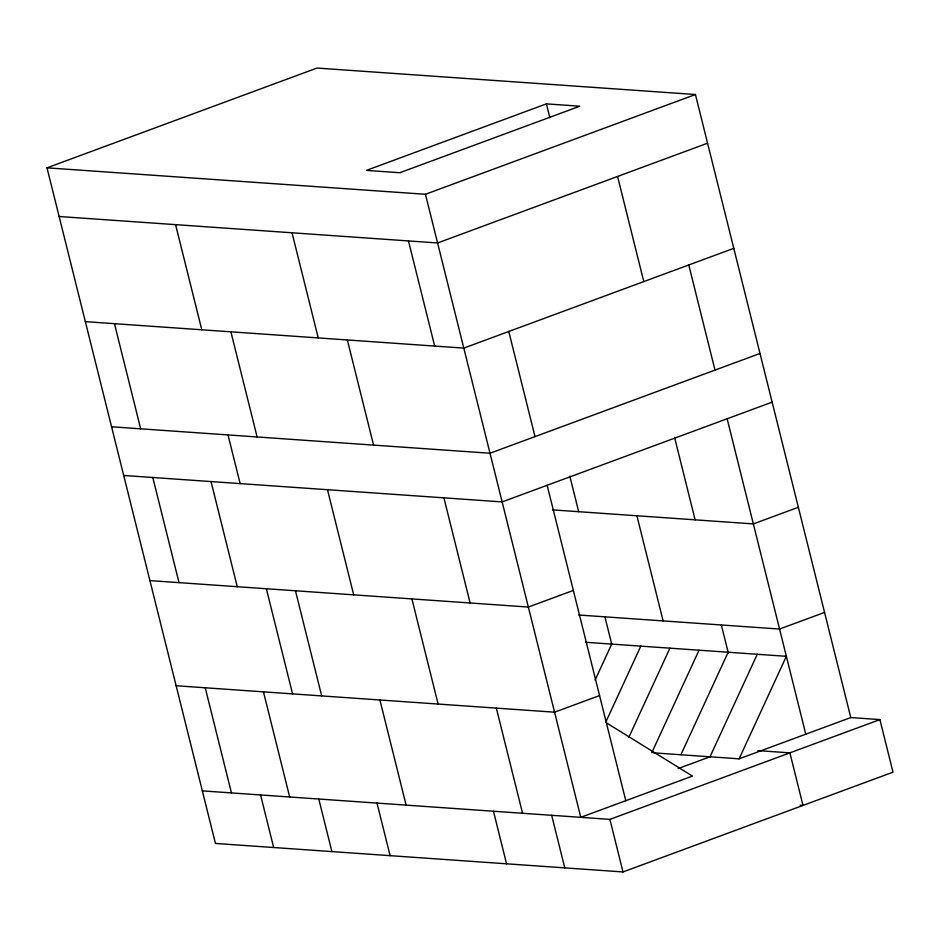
<?xml version="1.0" encoding="UTF-8"?>
<svg xmlns="http://www.w3.org/2000/svg" width="940" height="940" viewBox="0 0 940 940"><rect width="100%" height="100%" fill="white"/><g stroke="black" fill="none" stroke-linecap="round" stroke-linejoin="round"><path stroke-width="1.41" d="M595.138 680.043L611.705 644.1M605.83 722.026L640.81 646.133M628.813 737.371L669.926 648.165M651.784 752.717L699.031 650.21M680.889 754.761L728.148 652.243M710.005 756.794L757.252 654.275M653.241 752.823L739.122 758.827L786.369 656.308L585.503 642.267M47 167.837L317.003 68.056L695.436 94.517L850.782 717.561L879.899 719.593L893 772.163L622.997 871.944L215.448 843.45L47 167.837L425.444 194.286L695.436 94.517M546.399 103.87L366.4 170.387L399.817 172.725L579.816 106.208L546.399 103.87L549.865 117.782M707.573 143.197L437.582 242.966L59.138 216.505M733.788 248.336L463.796 348.106L85.352 321.645M760.002 353.475L490.01 453.245L111.566 426.784M772.139 402.144L502.136 501.913L123.704 475.464M573.353 590.426L528.351 607.052L149.918 580.603M798.354 507.283L753.351 523.909L552.485 509.868M599.567 695.565L554.565 712.191L176.133 685.742M824.568 612.422L779.566 629.048L578.699 615.007M678.081 768.591L711.063 756.406M739.122 758.827L850.782 717.561M202.347 790.881L609.895 819.375L879.899 719.593M757.875 750.614L789.894 752.858L802.995 805.427L800.093 805.227M606.37 722.825L692.451 776.076L580.779 817.33L425.444 194.286M688.785 264.963L714.999 370.102M727.137 418.77L805.78 734.187M617.58 176.45L643.794 281.589M674.591 437.441L695.13 519.844M721.344 624.982L728.43 653.394M636.909 515.778L663.123 620.917M569.828 476.18L578.688 511.701M604.902 616.84L611.635 643.841M508.787 331.479L535.001 436.618M547.139 485.287L625.782 800.704M609.895 819.375L622.997 871.944M408.465 240.934L434.68 346.073M551.674 815.297L564.776 867.867M443.915 497.848L470.129 602.986M496.344 708.125L522.558 813.264M493.453 811.232L506.554 863.801M347.353 339.963L373.568 445.102M411.908 598.921L438.122 704.06M292.023 232.791L318.237 337.93M327.473 489.705L353.687 594.844M379.901 699.983L406.115 805.122M377.011 803.089L390.112 855.659M230.899 331.82L257.113 436.959M295.466 590.778L321.68 695.917M175.58 224.648L201.795 329.787M228.009 434.926L240.147 483.606M266.361 588.745L292.575 693.885M318.789 799.024L331.89 851.593M211.03 481.562L237.244 586.701M263.459 691.84L289.673 796.979M260.568 794.946L273.669 847.516M114.457 323.677L140.671 428.816M152.809 477.497L179.023 582.636M205.237 687.775L231.452 792.914"/></g></svg>
